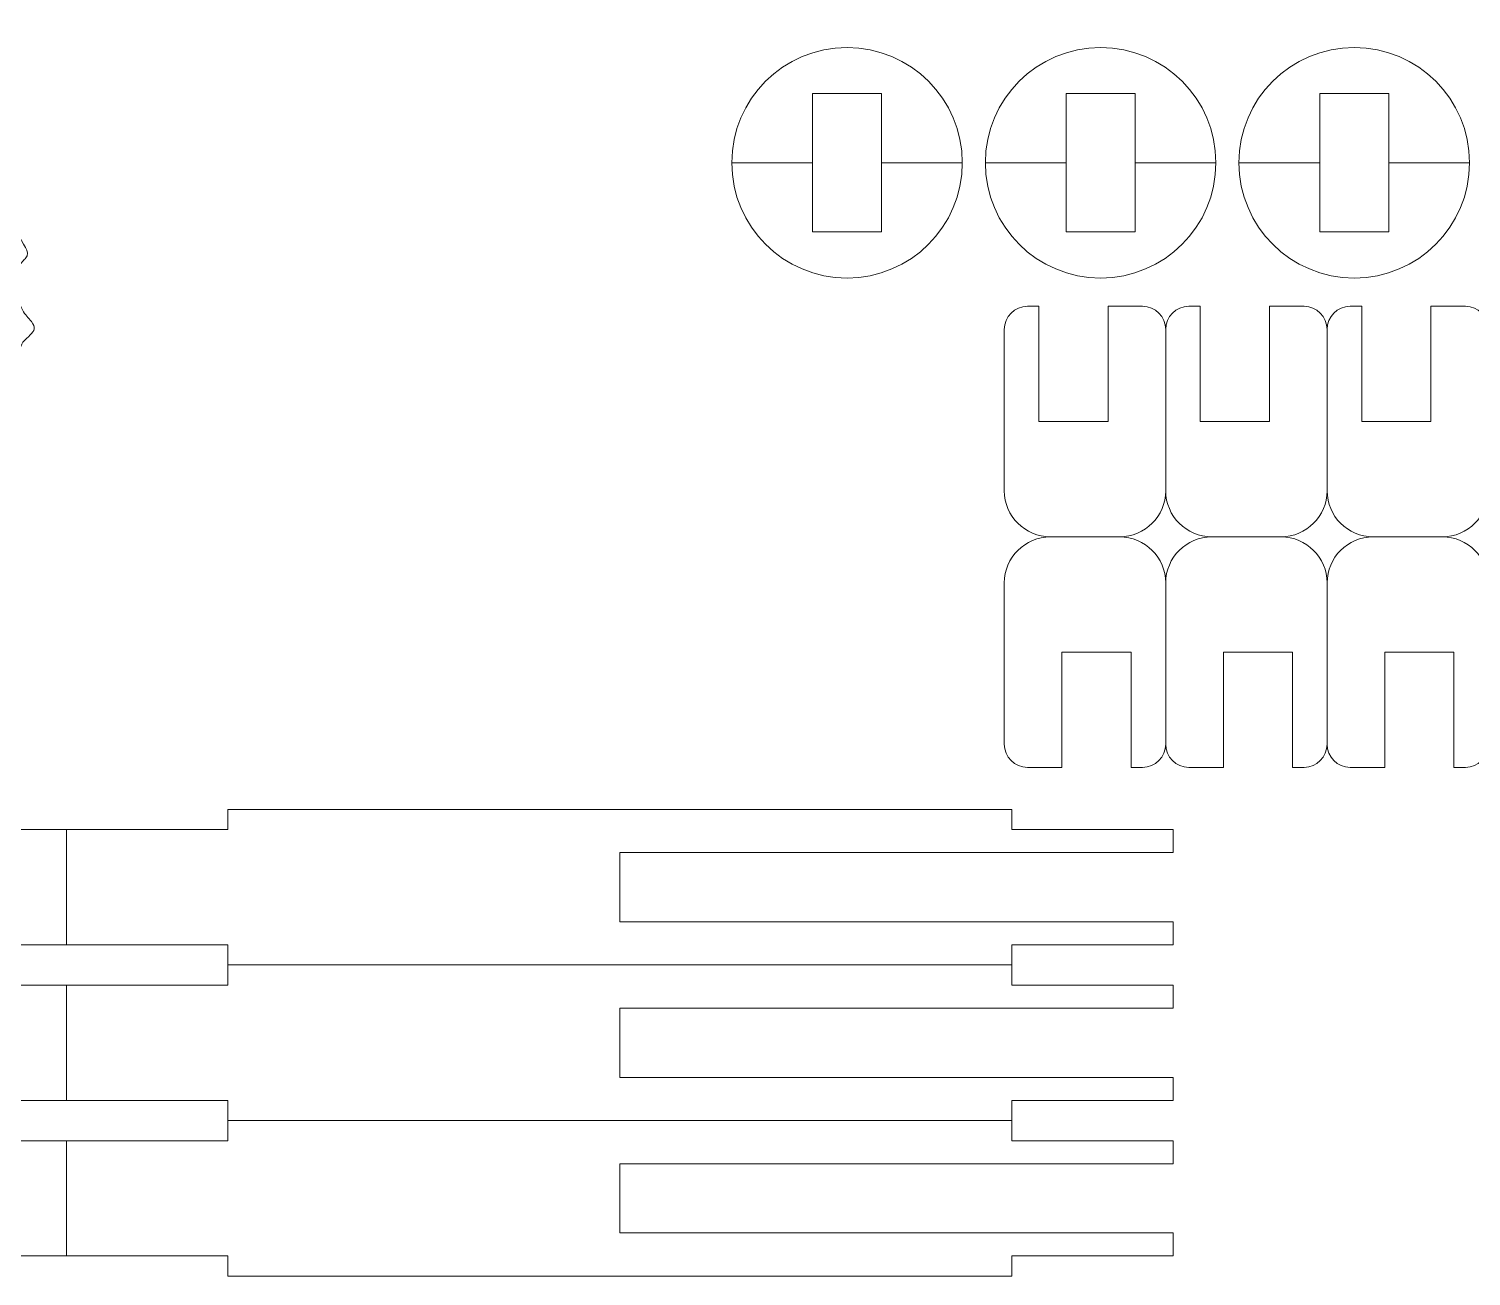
# Model space of a CAD drawing. Header units: millimetres. Extents: x -150 to 144, y -92 to 100.
# Drawn here: x -47.6 to 15, y -92.1 to -37.9 of the extents above; entities that cross this region are included whole.
import ezdxf

# ---------------------------------------------------------------- set-up
doc = ezdxf.new("R2010")
doc.units = ezdxf.units.MM
doc.header["$MEASUREMENT"] = 0
doc.layers.add('cut', color=7, linetype='Continuous')

msp = doc.modelspace()

# ---------------------------------------------------------------- linework, layer by layer
at = {"layer": 'cut', "lineweight": 0}
for points, knots in [([(-63.2141, -38.9724), (-63.2141, -39.2669), (-63.1723, -39.4562), (-63.085, -39.7191), (-63.085, -39.7191), (-62.8548, -40.4121), (-62.8838, -40.4747), (-63.2044, -41.1144), (-63.2044, -41.1144), (-63.2044, -41.1144), (-63.3007, -41.3391), (-63.3007, -41.3391), (-63.3007, -41.3391), (-63.3217, -41.3602), (-63.4792, -41.4054), (-63.52, -41.4258), (-63.52, -41.4258), (-64.2369, -41.7832), (-64.2966, -41.6013), (-65.0627, -41.6013), (-65.0627, -41.6013), (-65.4265, -41.6013), (-65.4246, -42.0339), (-65.6623, -42.4018), (-65.6623, -42.4018), (-65.6623, -42.4018), (-65.8239, -42.634), (-65.8239, -42.634), (-65.8239, -42.634), (-65.9814, -42.8219), (-66.2096, -42.932), (-66.4019, -43.0764), (-66.4019, -43.0764), (-66.5045, -43.1535), (-66.562, -43.2109), (-66.562, -43.3685), (-66.562, -43.3685), (-66.562, -43.4523), (-66.4795, -43.6155), (-66.4428, -43.6726), (-66.4428, -43.6726), (-66.3101, -43.8792), (-65.9943, -44.3132), (-65.9943, -44.5223), (-65.9943, -44.5223), (-65.9943, -44.5541), (-66.5179, -44.7535), (-66.5823, -44.7648), (-66.5823, -44.7648), (-66.667, -44.7797), (-66.7583, -44.7816), (-66.8285, -44.7953), (-66.8285, -44.7953), (-67.2145, -44.8707), (-67.1817, -45.2079), (-67.221, -45.5261), (-67.221, -45.5261), (-67.3692, -46.7279), (-67.9739, -46.6423), (-67.9739, -47.0052), (-67.9739, -47.0052), (-67.9739, -47.1179), (-67.7843, -47.4283), (-67.7291, -47.5191), (-67.7291, -47.5191), (-67.5177, -47.8665), (-67.5765, -48.1636), (-67.5957, -48.5531), (-67.5957, -48.5531), (-67.5975, -48.5898), (-67.6055, -48.729), (-67.6125, -48.7699), (-67.6125, -48.7699), (-67.624, -48.8364), (-67.625, -48.8122), (-67.6553, -48.8438), (-67.6553, -48.8438), (-67.678, -48.8674), (-67.6969, -48.8903), (-67.7117, -48.9187), (-67.7117, -48.9187), (-67.7879, -49.066), (-67.6828, -49.5427), (-67.6828, -49.7656), (-67.6828, -49.7656), (-67.6828, -50.0892), (-67.7033, -50.3647), (-67.8602, -50.6245), (-67.8602, -50.6245), (-67.888, -50.6706), (-67.9031, -50.7092), (-67.9361, -50.7528), (-67.9361, -50.7528), (-68.0228, -50.8672), (-68.134, -51.0191), (-68.134, -51.1823), (-68.134, -51.1823), (-68.134, -51.3854), (-67.992, -51.4226), (-67.8634, -51.5096), (-67.8634, -51.5096), (-67.5219, -51.7409), (-67.4187, -52.4992), (-67.4207, -52.9057), (-67.4207, -52.9057), (-67.4216, -53.0895), (-67.4322, -53.1289), (-67.3302, -53.2238), (-67.3302, -53.2238), (-67.2345, -53.3129), (-67.1511, -53.3001), (-67.0278, -53.3001), (-67.0278, -53.3001), (-67.0033, -53.392), (-66.8445, -53.5806), (-66.7898, -53.6893), (-66.7898, -53.6893), (-66.7217, -53.8248), (-66.641, -53.9845), (-66.6024, -54.1439), (-66.6024, -54.1439), (-66.5596, -54.3205), (-66.562, -54.5138), (-66.6083, -54.6995), (-66.6083, -54.6995), (-66.7109, -55.1109), (-66.8576, -55.2868), (-66.5504, -55.4938), (-66.5504, -55.4938), (-66.3634, -55.6198), (-66.099, -55.6635), (-65.9096, -55.7857), (-65.9096, -55.7857), (-65.8136, -55.8476), (-65.7354, -55.9186), (-65.6559, -55.9984), (-65.6559, -55.9984), (-65.4695, -56.1854), (-65.2665, -56.4441), (-65.1999, -56.7093), (-65.1999, -56.7093), (-65.1672, -56.8395), (-65.1758, -56.9531), (-65.0653, -57.0417), (-65.0653, -57.0417), (-64.8251, -57.2343), (-64.5055, -56.9718), (-64.2476, -56.966), (-64.2476, -56.966), (-64.2148, -57.1072), (-64.002, -57.2438), (-63.896, -57.3289), (-63.896, -57.3289), (-63.8323, -57.3801), (-63.778, -57.4476), (-63.7294, -57.5122), (-63.7294, -57.5122), (-63.3426, -58.0267), (-63.5633, -58.4048), (-63.3637, -58.5912), (-63.3637, -58.5912), (-63.2831, -58.6665), (-63.2156, -58.6713), (-63.0972, -58.6614), (-63.0972, -58.6614), (-62.4927, -58.6106), (-62.169, -58.5647), (-61.6478, -58.9142), (-61.6478, -58.9142), (-61.4242, -59.0642), (-61.2231, -59.332), (-60.9288, -59.332), (-60.9288, -59.332), (-60.7835, -59.332), (-60.6347, -59.1464), (-60.5395, -59.0509), (-60.5395, -59.0509), (-60.5395, -59.0509), (-60.2842, -58.8105), (-60.2842, -58.8105), (-60.2842, -58.8105), (-60.2405, -58.7725), (-60.2304, -58.7527), (-60.1719, -58.7478), (-60.1719, -58.7478), (-60.1574, -58.8023), (-60.1139, -58.8449), (-60.0803, -58.8896), (-60.0803, -58.8896), (-59.7316, -59.3541), (-59.6744, -59.8432), (-59.3859, -59.8432), (-59.3859, -59.8432), (-58.791, -59.8432), (-58.2373, -59.4277), (-57.5352, -60.0018), (-57.5352, -60.0018), (-57.1458, -60.3202), (-57.0066, -60.2066), (-56.7055, -59.8015), (-56.7055, -59.8015), (-56.3701, -59.3502), (-55.7823, -59.2006), (-55.2375, -59.2006), (-55.2375, -59.2006), (-55.1574, -59.2006), (-55.1939, -59.2183), (-55.1171, -59.2055), (-55.1171, -59.2055), (-54.853, -59.1617), (-54.8556, -58.9501), (-54.8445, -58.7186), (-54.8445, -58.7186), (-54.8391, -58.6063), (-54.8299, -58.5372), (-54.8299, -58.4265), (-54.8299, -58.4265), (-54.4904, -58.4265), (-54.2798, -58.3201), (-53.8884, -58.5042), (-53.8884, -58.5042), (-53.7439, -58.5722), (-53.6106, -58.6532), (-53.4819, -58.739), (-53.4819, -58.739), (-53.0021, -59.0591), (-53.0219, -59.2208), (-52.4699, -58.779), (-52.4699, -58.779), (-51.7523, -58.2045), (-51.2096, -58.5163), (-50.9977, -58.3283), (-50.9977, -58.3283), (-50.8684, -58.2135), (-50.8853, -58.0942), (-50.8853, -57.9299), (-50.8853, -57.9299), (-50.8853, -57.4811), (-50.9594, -57.2341), (-50.8417, -56.7906), (-50.8417, -56.7906), (-50.815, -56.69), (-50.7272, -56.4596), (-50.7251, -56.3672), (-50.7251, -56.3672), (-50.5856, -56.3672), (-50.5236, -56.3447), (-50.4213, -56.3069), (-50.4213, -56.3069), (-50.2529, -56.2447), (-49.8926, -56.2566), (-49.7882, -56.1973), (-49.7882, -56.1973), (-49.428, -55.9928), (-49.8292, -55.4294), (-49.5693, -54.7811), (-49.5693, -54.7811), (-49.3467, -54.2258), (-48.7928, -53.9425), (-48.993, -53.563), (-48.993, -53.563), (-48.9811, -53.5602), (-48.6617, -53.4219), (-48.4339, -53.3645), (-48.4339, -53.3645), (-48.351, -53.3436), (-48.2052, -53.3058), (-48.1487, -53.2709), (-48.1487, -53.2709), (-47.807, -53.0596), (-48.237, -52.6635), (-47.9673, -51.8463), (-47.9673, -51.8463), (-47.8472, -51.4823), (-47.7295, -51.4434), (-47.5191, -51.2299), (-47.5191, -51.2299), (-47.3263, -51.0342), (-47.2582, -50.9095), (-47.4558, -50.6477), (-47.4558, -50.6477), (-47.5986, -50.4584), (-47.7271, -50.3772), (-47.8431, -50.1454), (-47.8431, -50.1454), (-48.0668, -49.6984), (-48.0224, -49.5218), (-48.0183, -49.1078), (-48.0183, -49.1078), (-48.0168, -48.9581), (-47.968, -48.7501), (-48.0094, -48.6183), (-48.0094, -48.6183), (-48.0337, -48.5409), (-48.116, -48.4544), (-48.1924, -48.4365), (-48.1924, -48.4365), (-48.1718, -48.3589), (-47.8745, -48.0911), (-47.8078, -48.0045), (-47.8078, -48.0045), (-47.7786, -47.9667), (-47.76, -47.9554), (-47.7309, -47.9211), (-47.7309, -47.9211), (-47.4281, -47.5654), (-47.8828, -47.3553), (-48.0668, -46.7331), (-48.0668, -46.7331), (-48.1654, -46.3994), (-48.1503, -46.1827), (-48.0413, -45.8569), (-48.0413, -45.8569), (-47.9212, -45.4979), (-47.8136, -45.2149), (-48.2715, -45.1421), (-48.2715, -45.1421), (-48.3547, -45.1289), (-48.3756, -45.1223), (-48.4455, -45.0976), (-48.4455, -45.0976), (-48.5647, -45.0555), (-48.6395, -45.0126), (-48.7341, -44.9491), (-48.7341, -44.9491), (-48.9309, -44.8169), (-49.1443, -44.5852), (-49.2503, -44.3716), (-49.2503, -44.3716), (-49.345, -44.1809), (-49.4566, -43.9985), (-49.5873, -43.8334), (-49.5873, -43.8334), (-49.7181, -43.6682), (-49.7229, -43.7747), (-49.6542, -43.4645), (-49.6542, -43.4645), (-49.6331, -43.3691), (-49.619, -43.3097), (-49.5982, -43.214), (-49.5982, -43.214), (-49.4918, -42.7238), (-49.3957, -42.5834), (-49.8019, -42.4129), (-49.8019, -42.4129), (-50.1762, -42.2558), (-50.6126, -41.9717), (-50.7834, -41.5867), (-50.7834, -41.5867), (-50.8514, -41.4333), (-50.9278, -40.9583), (-50.9843, -40.8828), (-50.9843, -40.8828), (-51.1566, -40.6527), (-51.5008, -40.8418), (-51.9915, -40.8418), (-51.9915, -40.8418), (-52.1424, -40.8418), (-52.2356, -40.8272), (-52.3845, -40.8272), (-52.3845, -40.8272), (-52.7499, -40.1344), (-52.2244, -39.7026), (-52.2244, -39.0016), (-52.2244, -39.0016), (-52.2244, -38.4103), (-52.7208, -38.1691), (-53.2579, -38.1691), (-53.2579, -38.1691), (-53.9501, -38.1691), (-54.9592, -38.4962), (-55.5677, -38.8601), (-55.5677, -38.8601), (-55.8389, -39.0222), (-56.1134, -39.2076), (-56.3399, -39.4289), (-56.3399, -39.4289), (-56.3758, -39.464), (-56.392, -39.4686), (-56.4276, -39.5016), (-56.4276, -39.5016), (-56.5466, -39.6121), (-56.7727, -39.8112), (-56.8386, -39.9363), (-56.8386, -39.9363), (-57.0398, -39.9363), (-58.5266, -39.9548), (-58.5823, -39.9399), (-58.5823, -39.9399), (-58.5905, -39.9376), (-58.763, -39.7481), (-58.7926, -39.7207), (-58.7926, -39.7207), (-58.7926, -39.7207), (-59.0263, -39.5024), (-59.0263, -39.5024), (-59.0263, -39.5024), (-59.0768, -39.4601), (-59.0953, -39.4471), (-59.142, -39.3994), (-59.142, -39.3994), (-59.1854, -39.3551), (-59.2131, -39.3382), (-59.2587, -39.2974), (-59.2587, -39.2974), (-59.3385, -39.226), (-59.4281, -39.1656), (-59.5146, -39.1015), (-59.5146, -39.1015), (-59.7746, -38.9091), (-60.0687, -38.777), (-60.3565, -38.6317), (-60.3565, -38.6317), (-60.462, -38.5784), (-60.5567, -38.54), (-60.676, -38.4996), (-60.676, -38.4996), (-60.7878, -38.4618), (-60.8867, -38.4241), (-60.9998, -38.3863), (-60.9998, -38.3863), (-61.4978, -38.2197), (-62.4916, -37.9482), (-62.9415, -38.3842), (-62.9415, -38.3842), (-63.1023, -38.5401), (-63.2141, -38.7224), (-63.2141, -38.9724)], [0, 0, 0, 0, 0.0092593, 0.0092593, 0.0092593, 0.0092593, 0.0185185, 0.0185185, 0.0185185, 0.0185185, 0.0277778, 0.0277778, 0.0277778, 0.0277778, 0.037037, 0.037037, 0.037037, 0.037037, 0.0462963, 0.0462963, 0.0462963, 0.0462963, 0.0555556, 0.0555556, 0.0555556, 0.0555556, 0.0648148, 0.0648148, 0.0648148, 0.0648148, 0.0740741, 0.0740741, 0.0740741, 0.0740741, 0.0833333, 0.0833333, 0.0833333, 0.0833333, 0.0925926, 0.0925926, 0.0925926, 0.0925926, 0.1018519, 0.1018519, 0.1018519, 0.1018519, 0.1111111, 0.1111111, 0.1111111, 0.1111111, 0.1203704, 0.1203704, 0.1203704, 0.1203704, 0.1296296, 0.1296296, 0.1296296, 0.1296296, 0.1388889, 0.1388889, 0.1388889, 0.1388889, 0.1481481, 0.1481481, 0.1481481, 0.1481481, 0.1574074, 0.1574074, 0.1574074, 0.1574074, 0.1666667, 0.1666667, 0.1666667, 0.1666667, 0.1759259, 0.1759259, 0.1759259, 0.1759259, 0.1851852, 0.1851852, 0.1851852, 0.1851852, 0.1944444, 0.1944444, 0.1944444, 0.1944444, 0.2037037, 0.2037037, 0.2037037, 0.2037037, 0.212963, 0.212963, 0.212963, 0.212963, 0.2222222, 0.2222222, 0.2222222, 0.2222222, 0.2314815, 0.2314815, 0.2314815, 0.2314815, 0.2407407, 0.2407407, 0.2407407, 0.2407407, 0.25, 0.25, 0.25, 0.25, 0.2592593, 0.2592593, 0.2592593, 0.2592593, 0.2685185, 0.2685185, 0.2685185, 0.2685185, 0.2777778, 0.2777778, 0.2777778, 0.2777778, 0.287037, 0.287037, 0.287037, 0.287037, 0.2962963, 0.2962963, 0.2962963, 0.2962963, 0.3055556, 0.3055556, 0.3055556, 0.3055556, 0.3148148, 0.3148148, 0.3148148, 0.3148148, 0.3240741, 0.3240741, 0.3240741, 0.3240741, 0.3333333, 0.3333333, 0.3333333, 0.3333333, 0.3425926, 0.3425926, 0.3425926, 0.3425926, 0.3518519, 0.3518519, 0.3518519, 0.3518519, 0.3611111, 0.3611111, 0.3611111, 0.3611111, 0.3703704, 0.3703704, 0.3703704, 0.3703704, 0.3796296, 0.3796296, 0.3796296, 0.3796296, 0.3888889, 0.3888889, 0.3888889, 0.3888889, 0.3981481, 0.3981481, 0.3981481, 0.3981481, 0.4074074, 0.4074074, 0.4074074, 0.4074074, 0.4166667, 0.4166667, 0.4166667, 0.4166667, 0.4259259, 0.4259259, 0.4259259, 0.4259259, 0.4351852, 0.4351852, 0.4351852, 0.4351852, 0.4444444, 0.4444444, 0.4444444, 0.4444444, 0.4537037, 0.4537037, 0.4537037, 0.4537037, 0.462963, 0.462963, 0.462963, 0.462963, 0.4722222, 0.4722222, 0.4722222, 0.4722222, 0.4814815, 0.4814815, 0.4814815, 0.4814815, 0.4907407, 0.4907407, 0.4907407, 0.4907407, 0.5, 0.5, 0.5, 0.5, 0.5092593, 0.5092593, 0.5092593, 0.5092593, 0.5185185, 0.5185185, 0.5185185, 0.5185185, 0.5277778, 0.5277778, 0.5277778, 0.5277778, 0.537037, 0.537037, 0.537037, 0.537037, 0.5462963, 0.5462963, 0.5462963, 0.5462963, 0.5555556, 0.5555556, 0.5555556, 0.5555556, 0.5648148, 0.5648148, 0.5648148, 0.5648148, 0.5740741, 0.5740741, 0.5740741, 0.5740741, 0.5833333, 0.5833333, 0.5833333, 0.5833333, 0.5925926, 0.5925926, 0.5925926, 0.5925926, 0.6018519, 0.6018519, 0.6018519, 0.6018519, 0.6111111, 0.6111111, 0.6111111, 0.6111111, 0.6203704, 0.6203704, 0.6203704, 0.6203704, 0.6296296, 0.6296296, 0.6296296, 0.6296296, 0.6388889, 0.6388889, 0.6388889, 0.6388889, 0.6481481, 0.6481481, 0.6481481, 0.6481481, 0.6574074, 0.6574074, 0.6574074, 0.6574074, 0.6666667, 0.6666667, 0.6666667, 0.6666667, 0.6759259, 0.6759259, 0.6759259, 0.6759259, 0.6851852, 0.6851852, 0.6851852, 0.6851852, 0.6944444, 0.6944444, 0.6944444, 0.6944444, 0.7037037, 0.7037037, 0.7037037, 0.7037037, 0.712963, 0.712963, 0.712963, 0.712963, 0.7222222, 0.7222222, 0.7222222, 0.7222222, 0.7314815, 0.7314815, 0.7314815, 0.7314815, 0.7407407, 0.7407407, 0.7407407, 0.7407407, 0.75, 0.75, 0.75, 0.75, 0.7592593, 0.7592593, 0.7592593, 0.7592593, 0.7685185, 0.7685185, 0.7685185, 0.7685185, 0.7777778, 0.7777778, 0.7777778, 0.7777778, 0.787037, 0.787037, 0.787037, 0.787037, 0.7962963, 0.7962963, 0.7962963, 0.7962963, 0.8055556, 0.8055556, 0.8055556, 0.8055556, 0.8148148, 0.8148148, 0.8148148, 0.8148148, 0.8240741, 0.8240741, 0.8240741, 0.8240741, 0.8333333, 0.8333333, 0.8333333, 0.8333333, 0.8425926, 0.8425926, 0.8425926, 0.8425926, 0.8518519, 0.8518519, 0.8518519, 0.8518519, 0.8611111, 0.8611111, 0.8611111, 0.8611111, 0.8703704, 0.8703704, 0.8703704, 0.8703704, 0.8796296, 0.8796296, 0.8796296, 0.8796296, 0.8888889, 0.8888889, 0.8888889, 0.8888889, 0.8981481, 0.8981481, 0.8981481, 0.8981481, 0.9074074, 0.9074074, 0.9074074, 0.9074074, 0.9166667, 0.9166667, 0.9166667, 0.9166667, 0.9259259, 0.9259259, 0.9259259, 0.9259259, 0.9351852, 0.9351852, 0.9351852, 0.9351852, 0.9444444, 0.9444444, 0.9444444, 0.9444444, 0.9537037, 0.9537037, 0.9537037, 0.9537037, 0.962963, 0.962963, 0.962963, 0.962963, 0.9722222, 0.9722222, 0.9722222, 0.9722222, 0.9814815, 0.9814815, 0.9814815, 0.9814815, 1, 1, 1, 1]), ([(-17.0833, -43.7585), (-17.0833, -40.997), (-14.8447, -38.7585), (-12.0833, -38.7585), (-12.0833, -38.7585), (-9.3219, -38.7585), (-7.0833, -40.997), (-7.0833, -43.7585), (-7.0833, -43.7585), (-7.0833, -43.7585), (-10.5833, -43.7585), (-10.5833, -43.7585), (-10.5833, -43.7585), (-10.5833, -43.7585), (-10.5833, -40.7585), (-10.5833, -40.7585), (-10.5833, -40.7585), (-10.5833, -40.7585), (-13.5833, -40.7585), (-13.5833, -40.7585), (-13.5833, -40.7585), (-13.5833, -40.7585), (-13.5833, -43.7585), (-13.5833, -43.7585), (-13.5833, -43.7585), (-13.5833, -43.7585), (-17.0833, -43.7585), (-17.0833, -43.7585)], [0, 0, 0, 0, 0.125, 0.125, 0.125, 0.125, 0.25, 0.25, 0.25, 0.25, 0.375, 0.375, 0.375, 0.375, 0.5, 0.5, 0.5, 0.5, 0.625, 0.625, 0.625, 0.625, 0.75, 0.75, 0.75, 0.75, 1, 1, 1, 1]), ([(-6.0833, -43.7585), (-6.0833, -40.997), (-3.8447, -38.7585), (-1.0833, -38.7585), (-1.0833, -38.7585), (1.6781, -38.7585), (3.9167, -40.997), (3.9167, -43.7585), (3.9167, -43.7585), (3.9167, -43.7585), (0.4167, -43.7585), (0.4167, -43.7585), (0.4167, -43.7585), (0.4167, -43.7585), (0.4167, -40.7585), (0.4167, -40.7585), (0.4167, -40.7585), (0.4167, -40.7585), (-2.5833, -40.7585), (-2.5833, -40.7585), (-2.5833, -40.7585), (-2.5833, -40.7585), (-2.5833, -43.7585), (-2.5833, -43.7585), (-2.5833, -43.7585), (-2.5833, -43.7585), (-6.0833, -43.7585), (-6.0833, -43.7585)], [0, 0, 0, 0, 0.125, 0.125, 0.125, 0.125, 0.25, 0.25, 0.25, 0.25, 0.375, 0.375, 0.375, 0.375, 0.5, 0.5, 0.5, 0.5, 0.625, 0.625, 0.625, 0.625, 0.75, 0.75, 0.75, 0.75, 1, 1, 1, 1]), ([(4.9167, -43.7585), (4.9167, -40.997), (7.1553, -38.7585), (9.9167, -38.7585), (9.9167, -38.7585), (12.6781, -38.7585), (14.9167, -40.997), (14.9167, -43.7585), (14.9167, -43.7585), (14.9167, -43.7585), (11.4167, -43.7585), (11.4167, -43.7585), (11.4167, -43.7585), (11.4167, -43.7585), (11.4167, -40.7585), (11.4167, -40.7585), (11.4167, -40.7585), (11.4167, -40.7585), (8.4167, -40.7585), (8.4167, -40.7585), (8.4167, -40.7585), (8.4167, -40.7585), (8.4167, -43.7585), (8.4167, -43.7585), (8.4167, -43.7585), (8.4167, -43.7585), (4.9167, -43.7585), (4.9167, -43.7585)], [0, 0, 0, 0, 0.125, 0.125, 0.125, 0.125, 0.25, 0.25, 0.25, 0.25, 0.375, 0.375, 0.375, 0.375, 0.5, 0.5, 0.5, 0.5, 0.625, 0.625, 0.625, 0.625, 0.75, 0.75, 0.75, 0.75, 1, 1, 1, 1]), ([(-7.0833, -43.7585), (-7.0833, -46.52), (-9.3219, -48.7585), (-12.0833, -48.7585), (-12.0833, -48.7585), (-14.8447, -48.7585), (-17.0833, -46.52), (-17.0833, -43.7585), (-17.0833, -43.7585), (-17.0833, -43.7585), (-13.5833, -43.7585), (-13.5833, -43.7585), (-13.5833, -43.7585), (-13.5833, -43.7585), (-13.5833, -46.7585), (-13.5833, -46.7585), (-13.5833, -46.7585), (-13.5833, -46.7585), (-10.5833, -46.7585), (-10.5833, -46.7585), (-10.5833, -46.7585), (-10.5833, -46.7585), (-10.5833, -43.7585), (-10.5833, -43.7585), (-10.5833, -43.7585), (-10.5833, -43.7585), (-7.0833, -43.7585), (-7.0833, -43.7585)], [0, 0, 0, 0, 0.125, 0.125, 0.125, 0.125, 0.25, 0.25, 0.25, 0.25, 0.375, 0.375, 0.375, 0.375, 0.5, 0.5, 0.5, 0.5, 0.625, 0.625, 0.625, 0.625, 0.75, 0.75, 0.75, 0.75, 1, 1, 1, 1]), ([(3.9167, -43.7585), (3.9167, -46.52), (1.6781, -48.7585), (-1.0833, -48.7585), (-1.0833, -48.7585), (-3.8447, -48.7585), (-6.0833, -46.52), (-6.0833, -43.7585), (-6.0833, -43.7585), (-6.0833, -43.7585), (-2.5833, -43.7585), (-2.5833, -43.7585), (-2.5833, -43.7585), (-2.5833, -43.7585), (-2.5833, -46.7585), (-2.5833, -46.7585), (-2.5833, -46.7585), (-2.5833, -46.7585), (0.4167, -46.7585), (0.4167, -46.7585), (0.4167, -46.7585), (0.4167, -46.7585), (0.4167, -43.7585), (0.4167, -43.7585), (0.4167, -43.7585), (0.4167, -43.7585), (3.9167, -43.7585), (3.9167, -43.7585)], [0, 0, 0, 0, 0.125, 0.125, 0.125, 0.125, 0.25, 0.25, 0.25, 0.25, 0.375, 0.375, 0.375, 0.375, 0.5, 0.5, 0.5, 0.5, 0.625, 0.625, 0.625, 0.625, 0.75, 0.75, 0.75, 0.75, 1, 1, 1, 1]), ([(14.9167, -43.7585), (14.9167, -46.52), (12.6781, -48.7585), (9.9167, -48.7585), (9.9167, -48.7585), (7.1553, -48.7585), (4.9167, -46.52), (4.9167, -43.7585), (4.9167, -43.7585), (4.9167, -43.7585), (8.4167, -43.7585), (8.4167, -43.7585), (8.4167, -43.7585), (8.4167, -43.7585), (8.4167, -46.7585), (8.4167, -46.7585), (8.4167, -46.7585), (8.4167, -46.7585), (11.4167, -46.7585), (11.4167, -46.7585), (11.4167, -46.7585), (11.4167, -46.7585), (11.4167, -43.7585), (11.4167, -43.7585), (11.4167, -43.7585), (11.4167, -43.7585), (14.9167, -43.7585), (14.9167, -43.7585)], [0, 0, 0, 0, 0.125, 0.125, 0.125, 0.125, 0.25, 0.25, 0.25, 0.25, 0.375, 0.375, 0.375, 0.375, 0.5, 0.5, 0.5, 0.5, 0.625, 0.625, 0.625, 0.625, 0.75, 0.75, 0.75, 0.75, 1, 1, 1, 1]), ([(-0.2611, -59.9862), (-0.2611, -59.9862), (-3.2611, -59.9862), (-3.2611, -59.9862), (-3.2611, -59.9862), (-4.3627, -59.9862), (-5.2611, -59.0877), (-5.2611, -57.9862), (-5.2611, -57.9862), (-5.2611, -57.9862), (-5.2611, -50.9862), (-5.2611, -50.9862), (-5.2611, -50.9862), (-5.2611, -50.4354), (-4.8119, -49.9862), (-4.2611, -49.9862), (-4.2611, -49.9862), (-4.2611, -49.9862), (-3.7612, -49.9862), (-3.7612, -49.9862), (-3.7612, -49.9862), (-3.7612, -49.9862), (-3.7612, -54.9862), (-3.7612, -54.9862), (-3.7612, -54.9862), (-3.7612, -54.9862), (-0.7612, -54.9862), (-0.7612, -54.9862), (-0.7612, -54.9862), (-0.7612, -54.9862), (-0.7612, -49.9862), (-0.7612, -49.9862), (-0.7612, -49.9862), (-0.7612, -49.9862), (0.7389, -49.9862), (0.7389, -49.9862), (0.7389, -49.9862), (1.2896, -49.9862), (1.7389, -50.4354), (1.7389, -50.9862), (1.7389, -50.9862), (1.7389, -50.9862), (1.7389, -57.9862), (1.7389, -57.9862), (1.7389, -57.9862), (1.7389, -59.0878), (0.8405, -59.9862), (-0.2611, -59.9862)], [0, 0, 0, 0, 0.0769231, 0.0769231, 0.0769231, 0.0769231, 0.1538462, 0.1538462, 0.1538462, 0.1538462, 0.2307692, 0.2307692, 0.2307692, 0.2307692, 0.3076923, 0.3076923, 0.3076923, 0.3076923, 0.3846154, 0.3846154, 0.3846154, 0.3846154, 0.4615385, 0.4615385, 0.4615385, 0.4615385, 0.5384615, 0.5384615, 0.5384615, 0.5384615, 0.6153846, 0.6153846, 0.6153846, 0.6153846, 0.6923077, 0.6923077, 0.6923077, 0.6923077, 0.7692308, 0.7692308, 0.7692308, 0.7692308, 0.8461538, 0.8461538, 0.8461538, 0.8461538, 1, 1, 1, 1]), ([(6.7389, -59.9862), (6.7389, -59.9862), (3.7389, -59.9862), (3.7389, -59.9862), (3.7389, -59.9862), (2.6373, -59.9862), (1.7389, -59.0877), (1.7389, -57.9862), (1.7389, -57.9862), (1.7389, -57.9862), (1.7389, -50.9862), (1.7389, -50.9862), (1.7389, -50.9862), (1.7389, -50.4354), (2.1881, -49.9862), (2.7389, -49.9862), (2.7389, -49.9862), (2.7389, -49.9862), (3.2388, -49.9862), (3.2388, -49.9862), (3.2388, -49.9862), (3.2388, -49.9862), (3.2388, -54.9862), (3.2388, -54.9862), (3.2388, -54.9862), (3.2388, -54.9862), (6.2388, -54.9862), (6.2388, -54.9862), (6.2388, -54.9862), (6.2388, -54.9862), (6.2388, -49.9862), (6.2388, -49.9862), (6.2388, -49.9862), (6.2388, -49.9862), (7.7389, -49.9862), (7.7389, -49.9862), (7.7389, -49.9862), (8.2896, -49.9862), (8.7389, -50.4354), (8.7389, -50.9862), (8.7389, -50.9862), (8.7389, -50.9862), (8.7389, -57.9862), (8.7389, -57.9862), (8.7389, -57.9862), (8.7389, -59.0878), (7.8405, -59.9862), (6.7389, -59.9862)], [0, 0, 0, 0, 0.0769231, 0.0769231, 0.0769231, 0.0769231, 0.1538462, 0.1538462, 0.1538462, 0.1538462, 0.2307692, 0.2307692, 0.2307692, 0.2307692, 0.3076923, 0.3076923, 0.3076923, 0.3076923, 0.3846154, 0.3846154, 0.3846154, 0.3846154, 0.4615385, 0.4615385, 0.4615385, 0.4615385, 0.5384615, 0.5384615, 0.5384615, 0.5384615, 0.6153846, 0.6153846, 0.6153846, 0.6153846, 0.6923077, 0.6923077, 0.6923077, 0.6923077, 0.7692308, 0.7692308, 0.7692308, 0.7692308, 0.8461538, 0.8461538, 0.8461538, 0.8461538, 1, 1, 1, 1]), ([(13.7389, -59.9862), (13.7389, -59.9862), (10.7389, -59.9862), (10.7389, -59.9862), (10.7389, -59.9862), (9.6373, -59.9862), (8.7389, -59.0877), (8.7389, -57.9862), (8.7389, -57.9862), (8.7389, -57.9862), (8.7389, -50.9862), (8.7389, -50.9862), (8.7389, -50.9862), (8.7389, -50.4354), (9.1881, -49.9862), (9.7389, -49.9862), (9.7389, -49.9862), (9.7389, -49.9862), (10.2388, -49.9862), (10.2388, -49.9862), (10.2388, -49.9862), (10.2388, -49.9862), (10.2388, -54.9862), (10.2388, -54.9862), (10.2388, -54.9862), (10.2388, -54.9862), (13.2388, -54.9862), (13.2388, -54.9862), (13.2388, -54.9862), (13.2388, -54.9862), (13.2388, -49.9862), (13.2388, -49.9862), (13.2388, -49.9862), (13.2388, -49.9862), (14.7389, -49.9862), (14.7389, -49.9862), (14.7389, -49.9862), (15.2896, -49.9862), (15.7389, -50.4354), (15.7389, -50.9862), (15.7389, -50.9862), (15.7389, -50.9862), (15.7389, -57.9862), (15.7389, -57.9862), (15.7389, -57.9862), (15.7389, -59.0878), (14.8405, -59.9862), (13.7389, -59.9862)], [0, 0, 0, 0, 0.0769231, 0.0769231, 0.0769231, 0.0769231, 0.1538462, 0.1538462, 0.1538462, 0.1538462, 0.2307692, 0.2307692, 0.2307692, 0.2307692, 0.3076923, 0.3076923, 0.3076923, 0.3076923, 0.3846154, 0.3846154, 0.3846154, 0.3846154, 0.4615385, 0.4615385, 0.4615385, 0.4615385, 0.5384615, 0.5384615, 0.5384615, 0.5384615, 0.6153846, 0.6153846, 0.6153846, 0.6153846, 0.6923077, 0.6923077, 0.6923077, 0.6923077, 0.7692308, 0.7692308, 0.7692308, 0.7692308, 0.8461538, 0.8461538, 0.8461538, 0.8461538, 1, 1, 1, 1]), ([(-3.2611, -59.9862), (-3.2611, -59.9862), (-0.2611, -59.9862), (-0.2611, -59.9862), (-0.2611, -59.9862), (0.8405, -59.9862), (1.7389, -60.8847), (1.7389, -61.9862), (1.7389, -61.9862), (1.7389, -61.9862), (1.7389, -68.9862), (1.7389, -68.9862), (1.7389, -68.9862), (1.7389, -69.537), (1.2897, -69.9862), (0.7389, -69.9862), (0.7389, -69.9862), (0.7389, -69.9862), (0.239, -69.9862), (0.239, -69.9862), (0.239, -69.9862), (0.239, -69.9862), (0.239, -64.9862), (0.239, -64.9862), (0.239, -64.9862), (0.239, -64.9862), (-2.761, -64.9862), (-2.761, -64.9862), (-2.761, -64.9862), (-2.761, -64.9862), (-2.761, -69.9862), (-2.761, -69.9862), (-2.761, -69.9862), (-2.761, -69.9862), (-4.2611, -69.9862), (-4.2611, -69.9862), (-4.2611, -69.9862), (-4.8118, -69.9862), (-5.2611, -69.537), (-5.2611, -68.9862), (-5.2611, -68.9862), (-5.2611, -68.9862), (-5.2611, -61.9862), (-5.2611, -61.9862), (-5.2611, -61.9862), (-5.2611, -60.8846), (-4.3627, -59.9862), (-3.2611, -59.9862)], [0, 0, 0, 0, 0.0769231, 0.0769231, 0.0769231, 0.0769231, 0.1538462, 0.1538462, 0.1538462, 0.1538462, 0.2307692, 0.2307692, 0.2307692, 0.2307692, 0.3076923, 0.3076923, 0.3076923, 0.3076923, 0.3846154, 0.3846154, 0.3846154, 0.3846154, 0.4615385, 0.4615385, 0.4615385, 0.4615385, 0.5384615, 0.5384615, 0.5384615, 0.5384615, 0.6153846, 0.6153846, 0.6153846, 0.6153846, 0.6923077, 0.6923077, 0.6923077, 0.6923077, 0.7692308, 0.7692308, 0.7692308, 0.7692308, 0.8461538, 0.8461538, 0.8461538, 0.8461538, 1, 1, 1, 1]), ([(3.7389, -59.9862), (3.7389, -59.9862), (6.7389, -59.9862), (6.7389, -59.9862), (6.7389, -59.9862), (7.8405, -59.9862), (8.7389, -60.8847), (8.7389, -61.9862), (8.7389, -61.9862), (8.7389, -61.9862), (8.7389, -68.9862), (8.7389, -68.9862), (8.7389, -68.9862), (8.7389, -69.537), (8.2897, -69.9862), (7.7389, -69.9862), (7.7389, -69.9862), (7.7389, -69.9862), (7.239, -69.9862), (7.239, -69.9862), (7.239, -69.9862), (7.239, -69.9862), (7.239, -64.9862), (7.239, -64.9862), (7.239, -64.9862), (7.239, -64.9862), (4.239, -64.9862), (4.239, -64.9862), (4.239, -64.9862), (4.239, -64.9862), (4.239, -69.9862), (4.239, -69.9862), (4.239, -69.9862), (4.239, -69.9862), (2.7389, -69.9862), (2.7389, -69.9862), (2.7389, -69.9862), (2.1882, -69.9862), (1.7389, -69.537), (1.7389, -68.9862), (1.7389, -68.9862), (1.7389, -68.9862), (1.7389, -61.9862), (1.7389, -61.9862), (1.7389, -61.9862), (1.7389, -60.8846), (2.6373, -59.9862), (3.7389, -59.9862)], [0, 0, 0, 0, 0.0769231, 0.0769231, 0.0769231, 0.0769231, 0.1538462, 0.1538462, 0.1538462, 0.1538462, 0.2307692, 0.2307692, 0.2307692, 0.2307692, 0.3076923, 0.3076923, 0.3076923, 0.3076923, 0.3846154, 0.3846154, 0.3846154, 0.3846154, 0.4615385, 0.4615385, 0.4615385, 0.4615385, 0.5384615, 0.5384615, 0.5384615, 0.5384615, 0.6153846, 0.6153846, 0.6153846, 0.6153846, 0.6923077, 0.6923077, 0.6923077, 0.6923077, 0.7692308, 0.7692308, 0.7692308, 0.7692308, 0.8461538, 0.8461538, 0.8461538, 0.8461538, 1, 1, 1, 1]), ([(10.7389, -59.9862), (10.7389, -59.9862), (13.7389, -59.9862), (13.7389, -59.9862), (13.7389, -59.9862), (14.8405, -59.9862), (15.7389, -60.8847), (15.7389, -61.9862), (15.7389, -61.9862), (15.7389, -61.9862), (15.7389, -68.9862), (15.7389, -68.9862), (15.7389, -68.9862), (15.7389, -69.537), (15.2897, -69.9862), (14.7389, -69.9862), (14.7389, -69.9862), (14.7389, -69.9862), (14.239, -69.9862), (14.239, -69.9862), (14.239, -69.9862), (14.239, -69.9862), (14.239, -64.9862), (14.239, -64.9862), (14.239, -64.9862), (14.239, -64.9862), (11.239, -64.9862), (11.239, -64.9862), (11.239, -64.9862), (11.239, -64.9862), (11.239, -69.9862), (11.239, -69.9862), (11.239, -69.9862), (11.239, -69.9862), (9.7389, -69.9862), (9.7389, -69.9862), (9.7389, -69.9862), (9.1882, -69.9862), (8.7389, -69.537), (8.7389, -68.9862), (8.7389, -68.9862), (8.7389, -68.9862), (8.7389, -61.9862), (8.7389, -61.9862), (8.7389, -61.9862), (8.7389, -60.8846), (9.6373, -59.9862), (10.7389, -59.9862)], [0, 0, 0, 0, 0.0769231, 0.0769231, 0.0769231, 0.0769231, 0.1538462, 0.1538462, 0.1538462, 0.1538462, 0.2307692, 0.2307692, 0.2307692, 0.2307692, 0.3076923, 0.3076923, 0.3076923, 0.3076923, 0.3846154, 0.3846154, 0.3846154, 0.3846154, 0.4615385, 0.4615385, 0.4615385, 0.4615385, 0.5384615, 0.5384615, 0.5384615, 0.5384615, 0.6153846, 0.6153846, 0.6153846, 0.6153846, 0.6923077, 0.6923077, 0.6923077, 0.6923077, 0.7692308, 0.7692308, 0.7692308, 0.7692308, 0.8461538, 0.8461538, 0.8461538, 0.8461538, 1, 1, 1, 1]), ([(-86.9383, -71.8102), (-86.9383, -71.8102), (-52.9383, -71.8102), (-52.9383, -71.8102), (-52.9383, -71.8102), (-52.9383, -71.8102), (-52.9383, -72.6852), (-52.9383, -72.6852), (-52.9383, -72.6852), (-52.9383, -72.6852), (-45.9383, -72.6852), (-45.9383, -72.6852), (-45.9383, -72.6852), (-45.9383, -72.6852), (-45.9383, -77.6852), (-45.9383, -77.6852), (-45.9383, -77.6852), (-45.9383, -77.6852), (-52.9383, -77.6852), (-52.9383, -77.6852), (-52.9383, -77.6852), (-52.9383, -77.6852), (-52.9383, -78.5602), (-52.9383, -78.5602), (-52.9383, -78.5602), (-52.9383, -78.5602), (-86.9383, -78.5602), (-86.9383, -78.5602), (-86.9383, -78.5602), (-86.9383, -78.5602), (-86.9383, -77.6852), (-86.9383, -77.6852), (-86.9383, -77.6852), (-86.9383, -77.6852), (-93.9383, -77.6852), (-93.9383, -77.6852), (-93.9383, -77.6852), (-93.9383, -77.6852), (-93.9383, -76.6851), (-93.9383, -76.6851), (-93.9383, -76.6851), (-93.9383, -76.6851), (-69.9383, -76.6851), (-69.9383, -76.6851), (-69.9383, -76.6851), (-69.9383, -76.6851), (-69.9383, -73.6851), (-69.9383, -73.6851), (-69.9383, -73.6851), (-69.9383, -73.6851), (-93.9383, -73.6851), (-93.9383, -73.6851), (-93.9383, -73.6851), (-93.9383, -73.6851), (-93.9383, -72.6852), (-93.9383, -72.6852), (-93.9383, -72.6852), (-93.9383, -72.6852), (-86.9383, -72.6852), (-86.9383, -72.6852), (-86.9383, -72.6852), (-86.9383, -72.6852), (-86.9383, -71.8102), (-86.9383, -71.8102)], [0, 0, 0, 0, 0.0588235, 0.0588235, 0.0588235, 0.0588235, 0.1176471, 0.1176471, 0.1176471, 0.1176471, 0.1764706, 0.1764706, 0.1764706, 0.1764706, 0.2352941, 0.2352941, 0.2352941, 0.2352941, 0.2941176, 0.2941176, 0.2941176, 0.2941176, 0.3529412, 0.3529412, 0.3529412, 0.3529412, 0.4117647, 0.4117647, 0.4117647, 0.4117647, 0.4705882, 0.4705882, 0.4705882, 0.4705882, 0.5294118, 0.5294118, 0.5294118, 0.5294118, 0.5882353, 0.5882353, 0.5882353, 0.5882353, 0.6470588, 0.6470588, 0.6470588, 0.6470588, 0.7058824, 0.7058824, 0.7058824, 0.7058824, 0.7647059, 0.7647059, 0.7647059, 0.7647059, 0.8235294, 0.8235294, 0.8235294, 0.8235294, 0.8823529, 0.8823529, 0.8823529, 0.8823529, 1, 1, 1, 1]), ([(-4.9383, -78.5602), (-4.9383, -78.5602), (-38.9383, -78.5602), (-38.9383, -78.5602), (-38.9383, -78.5602), (-38.9383, -78.5602), (-38.9383, -77.6852), (-38.9383, -77.6852), (-38.9383, -77.6852), (-38.9383, -77.6852), (-45.9383, -77.6852), (-45.9383, -77.6852), (-45.9383, -77.6852), (-45.9383, -77.6852), (-45.9383, -72.6852), (-45.9383, -72.6852), (-45.9383, -72.6852), (-45.9383, -72.6852), (-38.9383, -72.6852), (-38.9383, -72.6852), (-38.9383, -72.6852), (-38.9383, -72.6852), (-38.9383, -71.8102), (-38.9383, -71.8102), (-38.9383, -71.8102), (-38.9383, -71.8102), (-4.9383, -71.8102), (-4.9383, -71.8102), (-4.9383, -71.8102), (-4.9383, -71.8102), (-4.9383, -72.6852), (-4.9383, -72.6852), (-4.9383, -72.6852), (-4.9383, -72.6852), (2.0617, -72.6852), (2.0617, -72.6852), (2.0617, -72.6852), (2.0617, -72.6852), (2.0617, -73.6853), (2.0617, -73.6853), (2.0617, -73.6853), (2.0617, -73.6853), (-21.9383, -73.6853), (-21.9383, -73.6853), (-21.9383, -73.6853), (-21.9383, -73.6853), (-21.9383, -76.6853), (-21.9383, -76.6853), (-21.9383, -76.6853), (-21.9383, -76.6853), (2.0617, -76.6853), (2.0617, -76.6853), (2.0617, -76.6853), (2.0617, -76.6853), (2.0617, -77.6852), (2.0617, -77.6852), (2.0617, -77.6852), (2.0617, -77.6852), (-4.9383, -77.6852), (-4.9383, -77.6852), (-4.9383, -77.6852), (-4.9383, -77.6852), (-4.9383, -78.5602), (-4.9383, -78.5602)], [0, 0, 0, 0, 0.0588235, 0.0588235, 0.0588235, 0.0588235, 0.1176471, 0.1176471, 0.1176471, 0.1176471, 0.1764706, 0.1764706, 0.1764706, 0.1764706, 0.2352941, 0.2352941, 0.2352941, 0.2352941, 0.2941176, 0.2941176, 0.2941176, 0.2941176, 0.3529412, 0.3529412, 0.3529412, 0.3529412, 0.4117647, 0.4117647, 0.4117647, 0.4117647, 0.4705882, 0.4705882, 0.4705882, 0.4705882, 0.5294118, 0.5294118, 0.5294118, 0.5294118, 0.5882353, 0.5882353, 0.5882353, 0.5882353, 0.6470588, 0.6470588, 0.6470588, 0.6470588, 0.7058824, 0.7058824, 0.7058824, 0.7058824, 0.7647059, 0.7647059, 0.7647059, 0.7647059, 0.8235294, 0.8235294, 0.8235294, 0.8235294, 0.8823529, 0.8823529, 0.8823529, 0.8823529, 1, 1, 1, 1]), ([(-86.9383, -78.5602), (-86.9383, -78.5602), (-52.9383, -78.5602), (-52.9383, -78.5602), (-52.9383, -78.5602), (-52.9383, -78.5602), (-52.9383, -79.4352), (-52.9383, -79.4352), (-52.9383, -79.4352), (-52.9383, -79.4352), (-45.9383, -79.4352), (-45.9383, -79.4352), (-45.9383, -79.4352), (-45.9383, -79.4352), (-45.9383, -84.4352), (-45.9383, -84.4352), (-45.9383, -84.4352), (-45.9383, -84.4352), (-52.9383, -84.4352), (-52.9383, -84.4352), (-52.9383, -84.4352), (-52.9383, -84.4352), (-52.9383, -85.3102), (-52.9383, -85.3102), (-52.9383, -85.3102), (-52.9383, -85.3102), (-86.9383, -85.3102), (-86.9383, -85.3102), (-86.9383, -85.3102), (-86.9383, -85.3102), (-86.9383, -84.4352), (-86.9383, -84.4352), (-86.9383, -84.4352), (-86.9383, -84.4352), (-93.9383, -84.4352), (-93.9383, -84.4352), (-93.9383, -84.4352), (-93.9383, -84.4352), (-93.9383, -83.4351), (-93.9383, -83.4351), (-93.9383, -83.4351), (-93.9383, -83.4351), (-69.9383, -83.4351), (-69.9383, -83.4351), (-69.9383, -83.4351), (-69.9383, -83.4351), (-69.9383, -80.4351), (-69.9383, -80.4351), (-69.9383, -80.4351), (-69.9383, -80.4351), (-93.9383, -80.4351), (-93.9383, -80.4351), (-93.9383, -80.4351), (-93.9383, -80.4351), (-93.9383, -79.4352), (-93.9383, -79.4352), (-93.9383, -79.4352), (-93.9383, -79.4352), (-86.9383, -79.4352), (-86.9383, -79.4352), (-86.9383, -79.4352), (-86.9383, -79.4352), (-86.9383, -78.5602), (-86.9383, -78.5602)], [0, 0, 0, 0, 0.0588235, 0.0588235, 0.0588235, 0.0588235, 0.1176471, 0.1176471, 0.1176471, 0.1176471, 0.1764706, 0.1764706, 0.1764706, 0.1764706, 0.2352941, 0.2352941, 0.2352941, 0.2352941, 0.2941176, 0.2941176, 0.2941176, 0.2941176, 0.3529412, 0.3529412, 0.3529412, 0.3529412, 0.4117647, 0.4117647, 0.4117647, 0.4117647, 0.4705882, 0.4705882, 0.4705882, 0.4705882, 0.5294118, 0.5294118, 0.5294118, 0.5294118, 0.5882353, 0.5882353, 0.5882353, 0.5882353, 0.6470588, 0.6470588, 0.6470588, 0.6470588, 0.7058824, 0.7058824, 0.7058824, 0.7058824, 0.7647059, 0.7647059, 0.7647059, 0.7647059, 0.8235294, 0.8235294, 0.8235294, 0.8235294, 0.8823529, 0.8823529, 0.8823529, 0.8823529, 1, 1, 1, 1]), ([(-4.9383, -85.3102), (-4.9383, -85.3102), (-38.9383, -85.3102), (-38.9383, -85.3102), (-38.9383, -85.3102), (-38.9383, -85.3102), (-38.9383, -84.4352), (-38.9383, -84.4352), (-38.9383, -84.4352), (-38.9383, -84.4352), (-45.9383, -84.4352), (-45.9383, -84.4352), (-45.9383, -84.4352), (-45.9383, -84.4352), (-45.9383, -79.4352), (-45.9383, -79.4352), (-45.9383, -79.4352), (-45.9383, -79.4352), (-38.9383, -79.4352), (-38.9383, -79.4352), (-38.9383, -79.4352), (-38.9383, -79.4352), (-38.9383, -78.5602), (-38.9383, -78.5602), (-38.9383, -78.5602), (-38.9383, -78.5602), (-4.9383, -78.5602), (-4.9383, -78.5602), (-4.9383, -78.5602), (-4.9383, -78.5602), (-4.9383, -79.4352), (-4.9383, -79.4352), (-4.9383, -79.4352), (-4.9383, -79.4352), (2.0617, -79.4352), (2.0617, -79.4352), (2.0617, -79.4352), (2.0617, -79.4352), (2.0617, -80.4353), (2.0617, -80.4353), (2.0617, -80.4353), (2.0617, -80.4353), (-21.9383, -80.4353), (-21.9383, -80.4353), (-21.9383, -80.4353), (-21.9383, -80.4353), (-21.9383, -83.4353), (-21.9383, -83.4353), (-21.9383, -83.4353), (-21.9383, -83.4353), (2.0617, -83.4353), (2.0617, -83.4353), (2.0617, -83.4353), (2.0617, -83.4353), (2.0617, -84.4352), (2.0617, -84.4352), (2.0617, -84.4352), (2.0617, -84.4352), (-4.9383, -84.4352), (-4.9383, -84.4352), (-4.9383, -84.4352), (-4.9383, -84.4352), (-4.9383, -85.3102), (-4.9383, -85.3102)], [0, 0, 0, 0, 0.0588235, 0.0588235, 0.0588235, 0.0588235, 0.1176471, 0.1176471, 0.1176471, 0.1176471, 0.1764706, 0.1764706, 0.1764706, 0.1764706, 0.2352941, 0.2352941, 0.2352941, 0.2352941, 0.2941176, 0.2941176, 0.2941176, 0.2941176, 0.3529412, 0.3529412, 0.3529412, 0.3529412, 0.4117647, 0.4117647, 0.4117647, 0.4117647, 0.4705882, 0.4705882, 0.4705882, 0.4705882, 0.5294118, 0.5294118, 0.5294118, 0.5294118, 0.5882353, 0.5882353, 0.5882353, 0.5882353, 0.6470588, 0.6470588, 0.6470588, 0.6470588, 0.7058824, 0.7058824, 0.7058824, 0.7058824, 0.7647059, 0.7647059, 0.7647059, 0.7647059, 0.8235294, 0.8235294, 0.8235294, 0.8235294, 0.8823529, 0.8823529, 0.8823529, 0.8823529, 1, 1, 1, 1]), ([(-86.9383, -85.3102), (-86.9383, -85.3102), (-52.9383, -85.3102), (-52.9383, -85.3102), (-52.9383, -85.3102), (-52.9383, -85.3102), (-52.9383, -86.1852), (-52.9383, -86.1852), (-52.9383, -86.1852), (-52.9383, -86.1852), (-45.9383, -86.1852), (-45.9383, -86.1852), (-45.9383, -86.1852), (-45.9383, -86.1852), (-45.9383, -91.1852), (-45.9383, -91.1852), (-45.9383, -91.1852), (-45.9383, -91.1852), (-52.9383, -91.1852), (-52.9383, -91.1852), (-52.9383, -91.1852), (-52.9383, -91.1852), (-52.9383, -92.0602), (-52.9383, -92.0602), (-52.9383, -92.0602), (-52.9383, -92.0602), (-86.9383, -92.0602), (-86.9383, -92.0602), (-86.9383, -92.0602), (-86.9383, -92.0602), (-86.9383, -91.1852), (-86.9383, -91.1852), (-86.9383, -91.1852), (-86.9383, -91.1852), (-93.9383, -91.1852), (-93.9383, -91.1852), (-93.9383, -91.1852), (-93.9383, -91.1852), (-93.9383, -90.1851), (-93.9383, -90.1851), (-93.9383, -90.1851), (-93.9383, -90.1851), (-69.9383, -90.1851), (-69.9383, -90.1851), (-69.9383, -90.1851), (-69.9383, -90.1851), (-69.9383, -87.1851), (-69.9383, -87.1851), (-69.9383, -87.1851), (-69.9383, -87.1851), (-93.9383, -87.1851), (-93.9383, -87.1851), (-93.9383, -87.1851), (-93.9383, -87.1851), (-93.9383, -86.1852), (-93.9383, -86.1852), (-93.9383, -86.1852), (-93.9383, -86.1852), (-86.9383, -86.1852), (-86.9383, -86.1852), (-86.9383, -86.1852), (-86.9383, -86.1852), (-86.9383, -85.3102), (-86.9383, -85.3102)], [0, 0, 0, 0, 0.0588235, 0.0588235, 0.0588235, 0.0588235, 0.1176471, 0.1176471, 0.1176471, 0.1176471, 0.1764706, 0.1764706, 0.1764706, 0.1764706, 0.2352941, 0.2352941, 0.2352941, 0.2352941, 0.2941176, 0.2941176, 0.2941176, 0.2941176, 0.3529412, 0.3529412, 0.3529412, 0.3529412, 0.4117647, 0.4117647, 0.4117647, 0.4117647, 0.4705882, 0.4705882, 0.4705882, 0.4705882, 0.5294118, 0.5294118, 0.5294118, 0.5294118, 0.5882353, 0.5882353, 0.5882353, 0.5882353, 0.6470588, 0.6470588, 0.6470588, 0.6470588, 0.7058824, 0.7058824, 0.7058824, 0.7058824, 0.7647059, 0.7647059, 0.7647059, 0.7647059, 0.8235294, 0.8235294, 0.8235294, 0.8235294, 0.8823529, 0.8823529, 0.8823529, 0.8823529, 1, 1, 1, 1]), ([(-4.9383, -92.0602), (-4.9383, -92.0602), (-38.9383, -92.0602), (-38.9383, -92.0602), (-38.9383, -92.0602), (-38.9383, -92.0602), (-38.9383, -91.1852), (-38.9383, -91.1852), (-38.9383, -91.1852), (-38.9383, -91.1852), (-45.9383, -91.1852), (-45.9383, -91.1852), (-45.9383, -91.1852), (-45.9383, -91.1852), (-45.9383, -86.1852), (-45.9383, -86.1852), (-45.9383, -86.1852), (-45.9383, -86.1852), (-38.9383, -86.1852), (-38.9383, -86.1852), (-38.9383, -86.1852), (-38.9383, -86.1852), (-38.9383, -85.3102), (-38.9383, -85.3102), (-38.9383, -85.3102), (-38.9383, -85.3102), (-4.9383, -85.3102), (-4.9383, -85.3102), (-4.9383, -85.3102), (-4.9383, -85.3102), (-4.9383, -86.1852), (-4.9383, -86.1852), (-4.9383, -86.1852), (-4.9383, -86.1852), (2.0617, -86.1852), (2.0617, -86.1852), (2.0617, -86.1852), (2.0617, -86.1852), (2.0617, -87.1853), (2.0617, -87.1853), (2.0617, -87.1853), (2.0617, -87.1853), (-21.9383, -87.1853), (-21.9383, -87.1853), (-21.9383, -87.1853), (-21.9383, -87.1853), (-21.9383, -90.1853), (-21.9383, -90.1853), (-21.9383, -90.1853), (-21.9383, -90.1853), (2.0617, -90.1853), (2.0617, -90.1853), (2.0617, -90.1853), (2.0617, -90.1853), (2.0617, -91.1852), (2.0617, -91.1852), (2.0617, -91.1852), (2.0617, -91.1852), (-4.9383, -91.1852), (-4.9383, -91.1852), (-4.9383, -91.1852), (-4.9383, -91.1852), (-4.9383, -92.0602), (-4.9383, -92.0602)], [0, 0, 0, 0, 0.0588235, 0.0588235, 0.0588235, 0.0588235, 0.1176471, 0.1176471, 0.1176471, 0.1176471, 0.1764706, 0.1764706, 0.1764706, 0.1764706, 0.2352941, 0.2352941, 0.2352941, 0.2352941, 0.2941176, 0.2941176, 0.2941176, 0.2941176, 0.3529412, 0.3529412, 0.3529412, 0.3529412, 0.4117647, 0.4117647, 0.4117647, 0.4117647, 0.4705882, 0.4705882, 0.4705882, 0.4705882, 0.5294118, 0.5294118, 0.5294118, 0.5294118, 0.5882353, 0.5882353, 0.5882353, 0.5882353, 0.6470588, 0.6470588, 0.6470588, 0.6470588, 0.7058824, 0.7058824, 0.7058824, 0.7058824, 0.7647059, 0.7647059, 0.7647059, 0.7647059, 0.8235294, 0.8235294, 0.8235294, 0.8235294, 0.8823529, 0.8823529, 0.8823529, 0.8823529, 1, 1, 1, 1])]:
    msp.add_open_spline(points, degree=3, knots=knots, dxfattribs=at)

doc.saveas('drawing.dxf')
